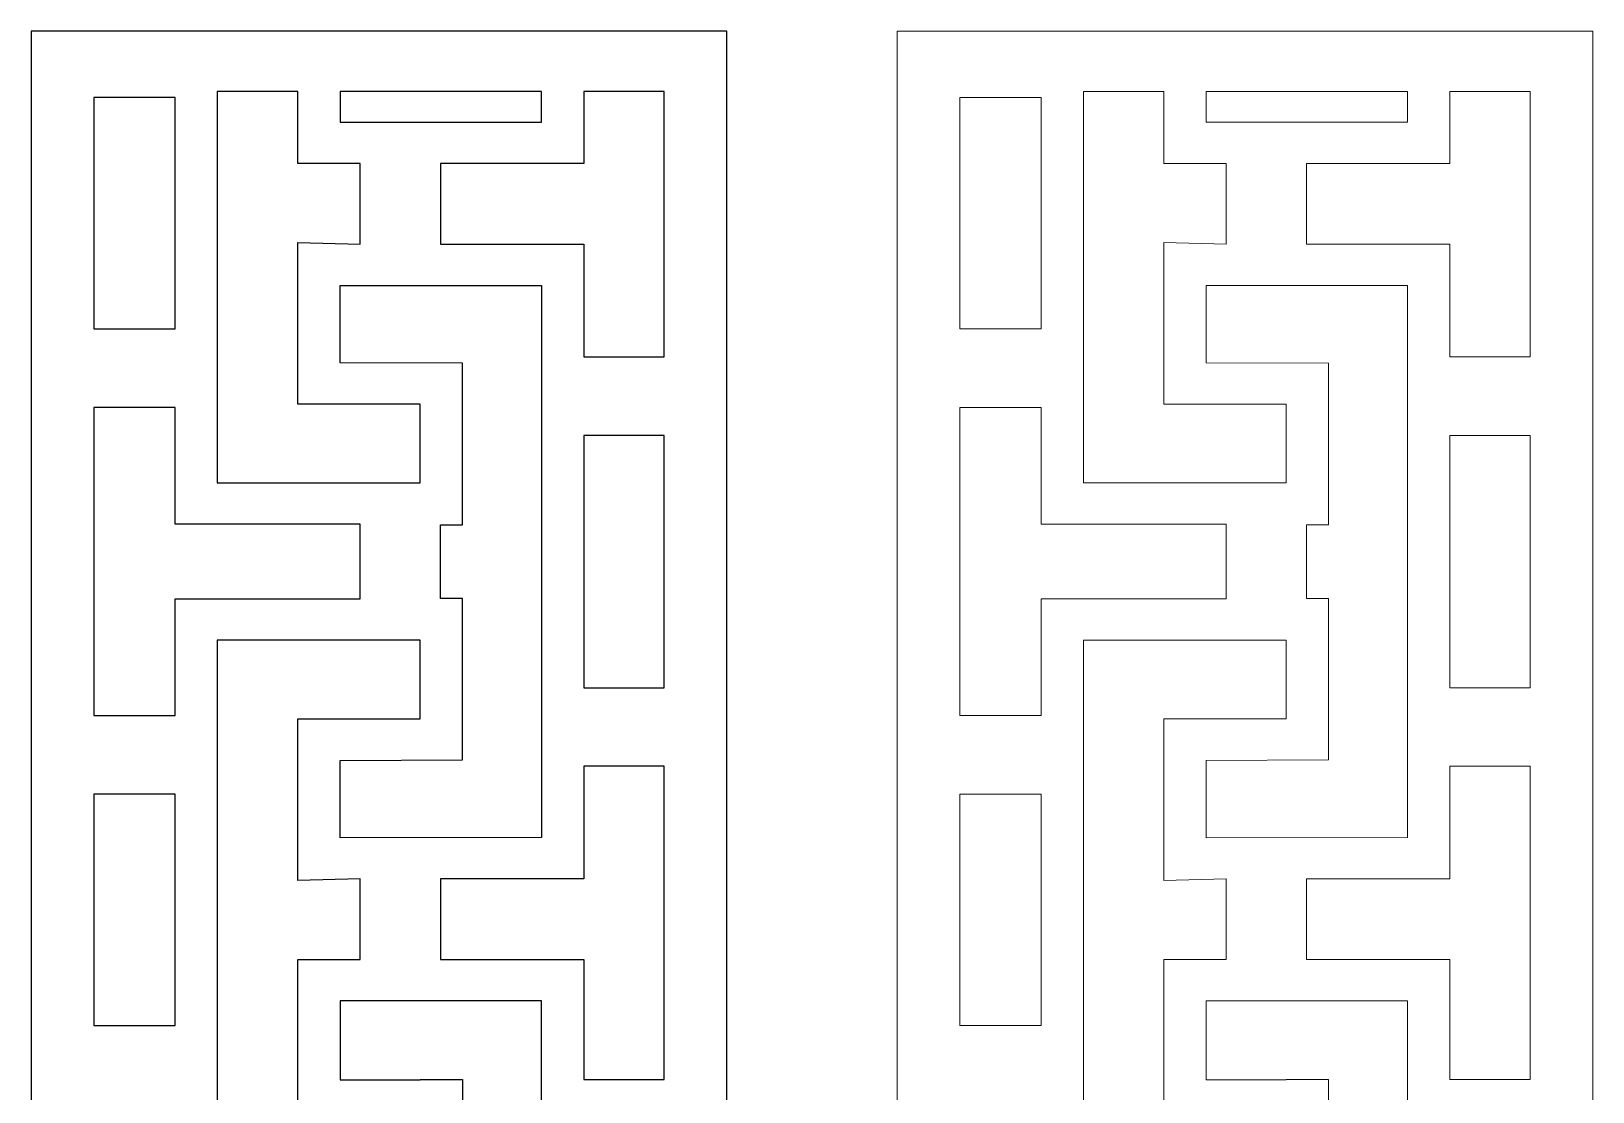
# Model space of a CAD drawing. Header units: centimetres. Extents: x -8.9 to 7.6, y -13 to 13.5.
# Drawn here: x -8.89 to 7.63, y 2.23 to 13.46 of the extents above; entities that cross this region are included whole.
import ezdxf

# ---------------------------------------------------------------- set-up
doc = ezdxf.new("R2010")
doc.units = ezdxf.units.CM
doc.header["$MEASUREMENT"] = 0
doc.layers.add('layer 1', color=7, linetype='Continuous')

msp = doc.modelspace()

# ---------------------------------------------------------------- linework, layer by layer
at = {"layer": 'layer 1', "color": 177}
for points, knots in [([(-8.89238, 13.45707), (-8.89238, 13.45707), (-1.53148, 13.45707), (-1.53148, 13.45707), (-1.53148, 13.45707), (-1.53148, 13.45707), (-1.53148, -13.00731), (-1.53148, -13.00731), (-1.53148, -13.00731), (-1.53148, -13.00731), (-8.89238, -13.00731), (-8.89238, -13.00731), (-8.89238, -13.00731), (-8.89238, -13.00731), (-8.89238, 13.45707), (-8.89238, 13.45707)], [0, 0, 0, 0, 0.2, 0.2, 0.2, 0.2, 0.4, 0.4, 0.4, 0.4, 0.6, 0.6, 0.6, 0.6, 1, 1, 1, 1]), ([(-8.22964, 10.3054), (-8.22964, 10.3054), (-8.22964, 12.75476), (-8.22964, 12.75476), (-8.22964, 12.75476), (-8.22964, 12.75476), (-7.37014, 12.75476), (-7.37014, 12.75476), (-7.37014, 12.75476), (-7.37014, 12.75476), (-7.37014, 10.3054), (-7.37014, 10.3054), (-7.37014, 10.3054), (-7.37014, 10.3054), (-8.22964, 10.3054), (-8.22964, 10.3054)], [0, 0, 0, 0, 0.2, 0.2, 0.2, 0.2, 0.4, 0.4, 0.4, 0.4, 0.6, 0.6, 0.6, 0.6, 1, 1, 1, 1]), ([(-6.92307, 12.82051), (-6.92307, 12.82051), (-6.07142, 12.82051), (-6.07142, 12.82051), (-6.07142, 12.82051), (-6.07142, 12.82051), (-6.07142, 12.05511), (-6.07142, 12.05511), (-6.07142, 12.05511), (-6.07142, 12.05511), (-5.41144, 12.05511), (-5.41144, 12.05511), (-5.41144, 12.05511), (-5.41144, 12.05511), (-5.41144, 11.20287), (-5.41144, 11.20287), (-5.41144, 11.20287), (-5.41144, 11.20287), (-6.07142, 11.22021), (-6.07142, 11.22021), (-6.07142, 11.22021), (-6.07142, 11.22021), (-6.07142, 9.50961), (-6.07142, 9.50961), (-6.07142, 9.50961), (-6.07142, 9.50961), (-4.77604, 9.50961), (-4.77604, 9.50961), (-4.77604, 9.50961), (-4.77604, 9.50961), (-4.77604, 8.6764), (-4.77604, 8.6764), (-4.77604, 8.6764), (-4.77604, 8.6764), (-6.92307, 8.67527), (-6.92307, 8.67527), (-6.92307, 8.67527), (-6.92307, 8.67527), (-6.92307, 12.82051), (-6.92307, 12.82051)], [0, 0, 0, 0, 0.09090909, 0.09090909, 0.09090909, 0.09090909, 0.18181818, 0.18181818, 0.18181818, 0.18181818, 0.27272727, 0.27272727, 0.27272727, 0.27272727, 0.36363636, 0.36363636, 0.36363636, 0.36363636, 0.45454545, 0.45454545, 0.45454545, 0.45454545, 0.54545455, 0.54545455, 0.54545455, 0.54545455, 0.63636364, 0.63636364, 0.63636364, 0.63636364, 0.72727273, 0.72727273, 0.72727273, 0.72727273, 0.81818182, 0.81818182, 0.81818182, 0.81818182, 1, 1, 1, 1]), ([(-5.62434, 12.82051), (-5.62434, 12.82051), (-3.49184, 12.82051), (-3.49184, 12.82051), (-3.49184, 12.82051), (-3.49184, 12.82051), (-3.49184, 12.49379), (-3.49184, 12.49379), (-3.49184, 12.49379), (-3.49184, 12.49379), (-5.62434, 12.4949), (-5.62434, 12.4949), (-5.62434, 12.4949), (-5.62434, 12.4949), (-5.62434, 12.82051), (-5.62434, 12.82051)], [0, 0, 0, 0, 0.2, 0.2, 0.2, 0.2, 0.4, 0.4, 0.4, 0.4, 0.6, 0.6, 0.6, 0.6, 1, 1, 1, 1]), ([(-3.04477, 12.82051), (-3.04477, 12.82051), (-2.19423, 12.82051), (-2.19423, 12.82051), (-2.19423, 12.82051), (-2.19423, 12.82051), (-2.19423, 10.01089), (-2.19423, 10.01089), (-2.19423, 10.01089), (-2.19423, 10.01089), (-3.04477, 10.01089), (-3.04477, 10.01089), (-3.04477, 10.01089), (-3.04477, 10.01089), (-3.04477, 11.20287), (-3.04477, 11.20287), (-3.04477, 11.20287), (-3.04477, 11.20287), (-4.56201, 11.20287), (-4.56201, 11.20287), (-4.56201, 11.20287), (-4.56201, 11.20287), (-4.56201, 12.05511), (-4.56201, 12.05511), (-4.56201, 12.05511), (-4.56201, 12.05511), (-3.04477, 12.05511), (-3.04477, 12.05511), (-3.04477, 12.05511), (-3.04477, 12.05511), (-3.04477, 12.82051), (-3.04477, 12.82051)], [0, 0, 0, 0, 0.11111111, 0.11111111, 0.11111111, 0.11111111, 0.22222222, 0.22222222, 0.22222222, 0.22222222, 0.33333333, 0.33333333, 0.33333333, 0.33333333, 0.44444444, 0.44444444, 0.44444444, 0.44444444, 0.55555556, 0.55555556, 0.55555556, 0.55555556, 0.66666667, 0.66666667, 0.66666667, 0.66666667, 0.77777778, 0.77777778, 0.77777778, 0.77777778, 1, 1, 1, 1]), ([(-4.56201, 7.84317), (-4.56201, 7.84317), (-4.56201, 7.45311), (-4.56201, 7.45311), (-4.56201, 7.45311), (-4.56201, 7.45311), (-4.32896, 7.45311), (-4.32896, 7.45311), (-4.32896, 7.45311), (-4.32896, 7.45311), (-4.32896, 5.74251), (-4.32896, 5.74251), (-4.32896, 5.74251), (-4.32896, 5.74251), (-5.62434, 5.7386), (-5.62434, 5.7386), (-5.62434, 5.7386), (-5.62434, 5.7386), (-5.62434, 4.91991), (-5.62434, 4.91991), (-5.62434, 4.91991), (-5.62434, 4.91991), (-3.49184, 4.92103), (-3.49184, 4.92103), (-3.49184, 4.92103), (-3.49184, 4.92103), (-3.49184, 7.84317), (-3.49184, 7.84317), (-3.49184, 7.84317), (-3.49184, 7.84317), (-3.49184, 10.76531), (-3.49184, 10.76531), (-3.49184, 10.76531), (-3.49184, 10.76531), (-5.62434, 10.76644), (-5.62434, 10.76644), (-5.62434, 10.76644), (-5.62434, 10.76644), (-5.62434, 9.94775), (-5.62434, 9.94775), (-5.62434, 9.94775), (-5.62434, 9.94775), (-4.32896, 9.94382), (-4.32896, 9.94382), (-4.32896, 9.94382), (-4.32896, 9.94382), (-4.32896, 8.23324), (-4.32896, 8.23324), (-4.32896, 8.23324), (-4.32896, 8.23324), (-4.56201, 8.23324), (-4.56201, 8.23324), (-4.56201, 8.23324), (-4.56201, 8.23324), (-4.56201, 7.84317), (-4.56201, 7.84317)], [0, 0, 0, 0, 0.06666667, 0.06666667, 0.06666667, 0.06666667, 0.13333333, 0.13333333, 0.13333333, 0.13333333, 0.2, 0.2, 0.2, 0.2, 0.26666667, 0.26666667, 0.26666667, 0.26666667, 0.33333333, 0.33333333, 0.33333333, 0.33333333, 0.4, 0.4, 0.4, 0.4, 0.46666667, 0.46666667, 0.46666667, 0.46666667, 0.53333333, 0.53333333, 0.53333333, 0.53333333, 0.6, 0.6, 0.6, 0.6, 0.66666667, 0.66666667, 0.66666667, 0.66666667, 0.73333333, 0.73333333, 0.73333333, 0.73333333, 0.8, 0.8, 0.8, 0.8, 0.86666667, 0.86666667, 0.86666667, 0.86666667, 1, 1, 1, 1]), ([(-8.22964, 6.2125), (-8.22964, 6.2125), (-8.22964, 9.47384), (-8.22964, 9.47384), (-8.22964, 9.47384), (-8.22964, 9.47384), (-7.37014, 9.47384), (-7.37014, 9.47384), (-7.37014, 9.47384), (-7.37014, 9.47384), (-7.37014, 8.23715), (-7.37014, 8.23715), (-7.37014, 8.23715), (-7.37014, 8.23715), (-5.41144, 8.23715), (-5.41144, 8.23715), (-5.41144, 8.23715), (-5.41144, 8.23715), (-5.41144, 7.84317), (-5.41144, 7.84317), (-5.41144, 7.84317), (-5.41144, 7.84317), (-5.41144, 7.4492), (-5.41144, 7.4492), (-5.41144, 7.4492), (-5.41144, 7.4492), (-7.37014, 7.4492), (-7.37014, 7.4492), (-7.37014, 7.4492), (-7.37014, 7.4492), (-7.37014, 6.2125), (-7.37014, 6.2125), (-7.37014, 6.2125), (-7.37014, 6.2125), (-8.22964, 6.2125), (-8.22964, 6.2125)], [0, 0, 0, 0, 0.1, 0.1, 0.1, 0.1, 0.2, 0.2, 0.2, 0.2, 0.3, 0.3, 0.3, 0.3, 0.4, 0.4, 0.4, 0.4, 0.5, 0.5, 0.5, 0.5, 0.6, 0.6, 0.6, 0.6, 0.7, 0.7, 0.7, 0.7, 0.8, 0.8, 0.8, 0.8, 1, 1, 1, 1]), ([(-2.19423, 9.17879), (-2.19423, 9.17879), (-2.19423, 7.84317), (-2.19423, 7.84317), (-2.19423, 7.84317), (-2.19423, 7.84317), (-2.19423, 6.50756), (-2.19423, 6.50756), (-2.19423, 6.50756), (-2.19423, 6.50756), (-3.04477, 6.50756), (-3.04477, 6.50756), (-3.04477, 6.50756), (-3.04477, 6.50756), (-3.04477, 7.84317), (-3.04477, 7.84317), (-3.04477, 7.84317), (-3.04477, 7.84317), (-3.04477, 9.17879), (-3.04477, 9.17879), (-3.04477, 9.17879), (-3.04477, 9.17879), (-2.19423, 9.17879), (-2.19423, 9.17879)], [0, 0, 0, 0, 0.14285714, 0.14285714, 0.14285714, 0.14285714, 0.28571429, 0.28571429, 0.28571429, 0.28571429, 0.42857143, 0.42857143, 0.42857143, 0.42857143, 0.57142857, 0.57142857, 0.57142857, 0.57142857, 0.71428571, 0.71428571, 0.71428571, 0.71428571, 1, 1, 1, 1]), ([(-5.41144, 4.48347), (-5.41144, 4.48347), (-5.41144, 3.63124), (-5.41144, 3.63124), (-5.41144, 3.63124), (-5.41144, 3.63124), (-6.07142, 3.63124), (-6.07142, 3.63124), (-6.07142, 3.63124), (-6.07142, 3.63124), (-6.07142, 2.35767), (-6.07142, 2.35767), (-6.07142, 2.35767), (-6.07142, 2.35767), (-6.07142, 1.92066), (-6.07142, 1.92066), (-6.07142, 1.92066), (-6.07142, 1.92066), (-6.07142, 1.92009), (-6.07142, 1.92009), (-6.07142, 1.92009), (-6.07142, 1.92009), (-4.77604, 1.92009), (-4.77604, 1.92009), (-4.77604, 1.92009), (-4.77604, 1.92009), (-4.77604, 1.08799), (-4.77604, 1.08799), (-4.77604, 1.08799), (-4.77604, 1.08799), (-6.92307, 1.0891), (-6.92307, 1.0891), (-6.92307, 1.0891), (-6.92307, 1.0891), (-6.92307, 7.01107), (-6.92307, 7.01107), (-6.92307, 7.01107), (-6.92307, 7.01107), (-4.77604, 7.00995), (-4.77604, 7.00995), (-4.77604, 7.00995), (-4.77604, 7.00995), (-4.77604, 6.17674), (-4.77604, 6.17674), (-4.77604, 6.17674), (-4.77604, 6.17674), (-6.07142, 6.17674), (-6.07142, 6.17674), (-6.07142, 6.17674), (-6.07142, 6.17674), (-6.07142, 4.46614), (-6.07142, 4.46614), (-6.07142, 4.46614), (-6.07142, 4.46614), (-5.41144, 4.48347), (-5.41144, 4.48347)], [0, 0, 0, 0, 0.06666667, 0.06666667, 0.06666667, 0.06666667, 0.13333333, 0.13333333, 0.13333333, 0.13333333, 0.2, 0.2, 0.2, 0.2, 0.26666667, 0.26666667, 0.26666667, 0.26666667, 0.33333333, 0.33333333, 0.33333333, 0.33333333, 0.4, 0.4, 0.4, 0.4, 0.46666667, 0.46666667, 0.46666667, 0.46666667, 0.53333333, 0.53333333, 0.53333333, 0.53333333, 0.6, 0.6, 0.6, 0.6, 0.66666667, 0.66666667, 0.66666667, 0.66666667, 0.73333333, 0.73333333, 0.73333333, 0.73333333, 0.8, 0.8, 0.8, 0.8, 0.86666667, 0.86666667, 0.86666667, 0.86666667, 1, 1, 1, 1]), ([(-2.19423, 5.67546), (-2.19423, 5.67546), (-2.19423, 2.36045), (-2.19423, 2.36045), (-2.19423, 2.36045), (-2.19423, 2.36045), (-3.04477, 2.36045), (-3.04477, 2.36045), (-3.04477, 2.36045), (-3.04477, 2.36045), (-3.04477, 3.63124), (-3.04477, 3.63124), (-3.04477, 3.63124), (-3.04477, 3.63124), (-4.56201, 3.63124), (-4.56201, 3.63124), (-4.56201, 3.63124), (-4.56201, 3.63124), (-4.56201, 4.48347), (-4.56201, 4.48347), (-4.56201, 4.48347), (-4.56201, 4.48347), (-3.04477, 4.48347), (-3.04477, 4.48347), (-3.04477, 4.48347), (-3.04477, 4.48347), (-3.04477, 5.67546), (-3.04477, 5.67546), (-3.04477, 5.67546), (-3.04477, 5.67546), (-2.19423, 5.67546), (-2.19423, 5.67546)], [0, 0, 0, 0, 0.11111111, 0.11111111, 0.11111111, 0.11111111, 0.22222222, 0.22222222, 0.22222222, 0.22222222, 0.33333333, 0.33333333, 0.33333333, 0.33333333, 0.44444444, 0.44444444, 0.44444444, 0.44444444, 0.55555556, 0.55555556, 0.55555556, 0.55555556, 0.66666667, 0.66666667, 0.66666667, 0.66666667, 0.77777778, 0.77777778, 0.77777778, 0.77777778, 1, 1, 1, 1]), ([(-8.22964, 2.93159), (-8.22964, 2.93159), (-8.22964, 5.38095), (-8.22964, 5.38095), (-8.22964, 5.38095), (-8.22964, 5.38095), (-7.37014, 5.38095), (-7.37014, 5.38095), (-7.37014, 5.38095), (-7.37014, 5.38095), (-7.37014, 2.93159), (-7.37014, 2.93159), (-7.37014, 2.93159), (-7.37014, 2.93159), (-8.22964, 2.93159), (-8.22964, 2.93159)], [0, 0, 0, 0, 0.2, 0.2, 0.2, 0.2, 0.4, 0.4, 0.4, 0.4, 0.6, 0.6, 0.6, 0.6, 1, 1, 1, 1]), ([(-3.49184, 0.22487), (-3.49184, 0.22487), (-3.49184, -2.74281), (-3.49184, -2.74281), (-3.49184, -2.74281), (-3.49184, -2.74281), (-5.62434, -2.7417), (-5.62434, -2.7417), (-5.62434, -2.7417), (-5.62434, -2.7417), (-5.62434, -1.90791), (-5.62434, -1.90791), (-5.62434, -1.90791), (-5.62434, -1.90791), (-4.77604, -1.90791), (-4.77604, -1.90791), (-4.77604, -1.90791), (-4.77604, -1.90791), (-4.77604, -1.91182), (-4.77604, -1.91182), (-4.77604, -1.91182), (-4.77604, -1.91182), (-4.32896, -1.91182), (-4.32896, -1.91182), (-4.32896, -1.91182), (-4.32896, -1.91182), (-4.32896, -0.20124), (-4.32896, -0.20124), (-4.32896, -0.20124), (-4.32896, -0.20124), (-4.56201, -0.20124), (-4.56201, -0.20124), (-4.56201, -0.20124), (-4.56201, -0.20124), (-4.56201, 0.22487), (-4.56201, 0.22487), (-4.56201, 0.22487), (-4.56201, 0.22487), (-4.56201, 0.65098), (-4.56201, 0.65098), (-4.56201, 0.65098), (-4.56201, 0.65098), (-4.32896, 0.65098), (-4.32896, 0.65098), (-4.32896, 0.65098), (-4.32896, 0.65098), (-4.32896, 2.36158), (-4.32896, 2.36158), (-4.32896, 2.36158), (-4.32896, 2.36158), (-4.77604, 2.36158), (-4.77604, 2.36158), (-4.77604, 2.36158), (-4.77604, 2.36158), (-4.77604, 2.35767), (-4.77604, 2.35767), (-4.77604, 2.35767), (-4.77604, 2.35767), (-5.62434, 2.35767), (-5.62434, 2.35767), (-5.62434, 2.35767), (-5.62434, 2.35767), (-5.62434, 3.19144), (-5.62434, 3.19144), (-5.62434, 3.19144), (-5.62434, 3.19144), (-3.49184, 3.19255), (-3.49184, 3.19255), (-3.49184, 3.19255), (-3.49184, 3.19255), (-3.49184, 0.22487), (-3.49184, 0.22487)], [0, 0, 0, 0, 0.05263158, 0.05263158, 0.05263158, 0.05263158, 0.10526316, 0.10526316, 0.10526316, 0.10526316, 0.15789474, 0.15789474, 0.15789474, 0.15789474, 0.21052632, 0.21052632, 0.21052632, 0.21052632, 0.26315789, 0.26315789, 0.26315789, 0.26315789, 0.31578947, 0.31578947, 0.31578947, 0.31578947, 0.36842105, 0.36842105, 0.36842105, 0.36842105, 0.42105263, 0.42105263, 0.42105263, 0.42105263, 0.47368421, 0.47368421, 0.47368421, 0.47368421, 0.52631579, 0.52631579, 0.52631579, 0.52631579, 0.57894737, 0.57894737, 0.57894737, 0.57894737, 0.63157895, 0.63157895, 0.63157895, 0.63157895, 0.68421053, 0.68421053, 0.68421053, 0.68421053, 0.73684211, 0.73684211, 0.73684211, 0.73684211, 0.78947368, 0.78947368, 0.78947368, 0.78947368, 0.84210526, 0.84210526, 0.84210526, 0.84210526, 0.89473684, 0.89473684, 0.89473684, 0.89473684, 1, 1, 1, 1])]:
    msp.add_open_spline(points, degree=3, knots=knots, dxfattribs=at)
at = {"layer": 'layer 1', "color": 242, "lineweight": 9}
for points, knots in [([(0.27403, 13.45707), (0.27403, 13.45707), (7.63493, 13.45707), (7.63493, 13.45707), (7.63493, 13.45707), (7.63493, 13.45707), (7.63493, -13.00731), (7.63493, -13.00731), (7.63493, -13.00731), (7.63493, -13.00731), (0.27403, -13.00731), (0.27403, -13.00731), (0.27403, -13.00731), (0.27403, -13.00731), (0.27403, 13.45707), (0.27403, 13.45707)], [0, 0, 0, 0, 0.2, 0.2, 0.2, 0.2, 0.4, 0.4, 0.4, 0.4, 0.6, 0.6, 0.6, 0.6, 1, 1, 1, 1]), ([(0.93677, 10.3054), (0.93677, 10.3054), (0.93677, 12.75476), (0.93677, 12.75476), (0.93677, 12.75476), (0.93677, 12.75476), (1.79627, 12.75476), (1.79627, 12.75476), (1.79627, 12.75476), (1.79627, 12.75476), (1.79627, 10.3054), (1.79627, 10.3054), (1.79627, 10.3054), (1.79627, 10.3054), (0.93677, 10.3054), (0.93677, 10.3054)], [0, 0, 0, 0, 0.2, 0.2, 0.2, 0.2, 0.4, 0.4, 0.4, 0.4, 0.6, 0.6, 0.6, 0.6, 1, 1, 1, 1]), ([(2.24334, 12.82051), (2.24334, 12.82051), (3.09499, 12.82051), (3.09499, 12.82051), (3.09499, 12.82051), (3.09499, 12.82051), (3.09499, 12.05511), (3.09499, 12.05511), (3.09499, 12.05511), (3.09499, 12.05511), (3.75497, 12.05511), (3.75497, 12.05511), (3.75497, 12.05511), (3.75497, 12.05511), (3.75497, 11.20287), (3.75497, 11.20287), (3.75497, 11.20287), (3.75497, 11.20287), (3.09499, 11.22021), (3.09499, 11.22021), (3.09499, 11.22021), (3.09499, 11.22021), (3.09499, 9.50961), (3.09499, 9.50961), (3.09499, 9.50961), (3.09499, 9.50961), (4.39037, 9.50961), (4.39037, 9.50961), (4.39037, 9.50961), (4.39037, 9.50961), (4.39037, 8.6764), (4.39037, 8.6764), (4.39037, 8.6764), (4.39037, 8.6764), (2.24334, 8.67527), (2.24334, 8.67527), (2.24334, 8.67527), (2.24334, 8.67527), (2.24334, 12.82051), (2.24334, 12.82051)], [0, 0, 0, 0, 0.09090909, 0.09090909, 0.09090909, 0.09090909, 0.18181818, 0.18181818, 0.18181818, 0.18181818, 0.27272727, 0.27272727, 0.27272727, 0.27272727, 0.36363636, 0.36363636, 0.36363636, 0.36363636, 0.45454545, 0.45454545, 0.45454545, 0.45454545, 0.54545455, 0.54545455, 0.54545455, 0.54545455, 0.63636364, 0.63636364, 0.63636364, 0.63636364, 0.72727273, 0.72727273, 0.72727273, 0.72727273, 0.81818182, 0.81818182, 0.81818182, 0.81818182, 1, 1, 1, 1]), ([(3.54207, 12.82051), (3.54207, 12.82051), (5.67457, 12.82051), (5.67457, 12.82051), (5.67457, 12.82051), (5.67457, 12.82051), (5.67457, 12.49379), (5.67457, 12.49379), (5.67457, 12.49379), (5.67457, 12.49379), (3.54207, 12.4949), (3.54207, 12.4949), (3.54207, 12.4949), (3.54207, 12.4949), (3.54207, 12.82051), (3.54207, 12.82051)], [0, 0, 0, 0, 0.2, 0.2, 0.2, 0.2, 0.4, 0.4, 0.4, 0.4, 0.6, 0.6, 0.6, 0.6, 1, 1, 1, 1]), ([(6.12164, 12.82051), (6.12164, 12.82051), (6.97218, 12.82051), (6.97218, 12.82051), (6.97218, 12.82051), (6.97218, 12.82051), (6.97218, 10.01089), (6.97218, 10.01089), (6.97218, 10.01089), (6.97218, 10.01089), (6.12164, 10.01089), (6.12164, 10.01089), (6.12164, 10.01089), (6.12164, 10.01089), (6.12164, 11.20287), (6.12164, 11.20287), (6.12164, 11.20287), (6.12164, 11.20287), (4.6044, 11.20287), (4.6044, 11.20287), (4.6044, 11.20287), (4.6044, 11.20287), (4.6044, 12.05511), (4.6044, 12.05511), (4.6044, 12.05511), (4.6044, 12.05511), (6.12164, 12.05511), (6.12164, 12.05511), (6.12164, 12.05511), (6.12164, 12.05511), (6.12164, 12.82051), (6.12164, 12.82051)], [0, 0, 0, 0, 0.11111111, 0.11111111, 0.11111111, 0.11111111, 0.22222222, 0.22222222, 0.22222222, 0.22222222, 0.33333333, 0.33333333, 0.33333333, 0.33333333, 0.44444444, 0.44444444, 0.44444444, 0.44444444, 0.55555556, 0.55555556, 0.55555556, 0.55555556, 0.66666667, 0.66666667, 0.66666667, 0.66666667, 0.77777778, 0.77777778, 0.77777778, 0.77777778, 1, 1, 1, 1]), ([(4.6044, 7.84317), (4.6044, 7.84317), (4.6044, 7.45311), (4.6044, 7.45311), (4.6044, 7.45311), (4.6044, 7.45311), (4.83745, 7.45311), (4.83745, 7.45311), (4.83745, 7.45311), (4.83745, 7.45311), (4.83745, 5.74251), (4.83745, 5.74251), (4.83745, 5.74251), (4.83745, 5.74251), (3.54207, 5.7386), (3.54207, 5.7386), (3.54207, 5.7386), (3.54207, 5.7386), (3.54207, 4.91991), (3.54207, 4.91991), (3.54207, 4.91991), (3.54207, 4.91991), (5.67457, 4.92103), (5.67457, 4.92103), (5.67457, 4.92103), (5.67457, 4.92103), (5.67457, 7.84317), (5.67457, 7.84317), (5.67457, 7.84317), (5.67457, 7.84317), (5.67457, 10.76531), (5.67457, 10.76531), (5.67457, 10.76531), (5.67457, 10.76531), (3.54207, 10.76644), (3.54207, 10.76644), (3.54207, 10.76644), (3.54207, 10.76644), (3.54207, 9.94775), (3.54207, 9.94775), (3.54207, 9.94775), (3.54207, 9.94775), (4.83745, 9.94382), (4.83745, 9.94382), (4.83745, 9.94382), (4.83745, 9.94382), (4.83745, 8.23324), (4.83745, 8.23324), (4.83745, 8.23324), (4.83745, 8.23324), (4.6044, 8.23324), (4.6044, 8.23324), (4.6044, 8.23324), (4.6044, 8.23324), (4.6044, 7.84317), (4.6044, 7.84317)], [0, 0, 0, 0, 0.06666667, 0.06666667, 0.06666667, 0.06666667, 0.13333333, 0.13333333, 0.13333333, 0.13333333, 0.2, 0.2, 0.2, 0.2, 0.26666667, 0.26666667, 0.26666667, 0.26666667, 0.33333333, 0.33333333, 0.33333333, 0.33333333, 0.4, 0.4, 0.4, 0.4, 0.46666667, 0.46666667, 0.46666667, 0.46666667, 0.53333333, 0.53333333, 0.53333333, 0.53333333, 0.6, 0.6, 0.6, 0.6, 0.66666667, 0.66666667, 0.66666667, 0.66666667, 0.73333333, 0.73333333, 0.73333333, 0.73333333, 0.8, 0.8, 0.8, 0.8, 0.86666667, 0.86666667, 0.86666667, 0.86666667, 1, 1, 1, 1]), ([(0.93677, 6.2125), (0.93677, 6.2125), (0.93677, 9.47384), (0.93677, 9.47384), (0.93677, 9.47384), (0.93677, 9.47384), (1.79627, 9.47384), (1.79627, 9.47384), (1.79627, 9.47384), (1.79627, 9.47384), (1.79627, 8.23715), (1.79627, 8.23715), (1.79627, 8.23715), (1.79627, 8.23715), (3.75497, 8.23715), (3.75497, 8.23715), (3.75497, 8.23715), (3.75497, 8.23715), (3.75497, 7.84317), (3.75497, 7.84317), (3.75497, 7.84317), (3.75497, 7.84317), (3.75497, 7.4492), (3.75497, 7.4492), (3.75497, 7.4492), (3.75497, 7.4492), (1.79627, 7.4492), (1.79627, 7.4492), (1.79627, 7.4492), (1.79627, 7.4492), (1.79627, 6.2125), (1.79627, 6.2125), (1.79627, 6.2125), (1.79627, 6.2125), (0.93677, 6.2125), (0.93677, 6.2125)], [0, 0, 0, 0, 0.1, 0.1, 0.1, 0.1, 0.2, 0.2, 0.2, 0.2, 0.3, 0.3, 0.3, 0.3, 0.4, 0.4, 0.4, 0.4, 0.5, 0.5, 0.5, 0.5, 0.6, 0.6, 0.6, 0.6, 0.7, 0.7, 0.7, 0.7, 0.8, 0.8, 0.8, 0.8, 1, 1, 1, 1]), ([(6.97218, 9.17879), (6.97218, 9.17879), (6.97218, 7.84317), (6.97218, 7.84317), (6.97218, 7.84317), (6.97218, 7.84317), (6.97218, 6.50756), (6.97218, 6.50756), (6.97218, 6.50756), (6.97218, 6.50756), (6.12164, 6.50756), (6.12164, 6.50756), (6.12164, 6.50756), (6.12164, 6.50756), (6.12164, 7.84317), (6.12164, 7.84317), (6.12164, 7.84317), (6.12164, 7.84317), (6.12164, 9.17879), (6.12164, 9.17879), (6.12164, 9.17879), (6.12164, 9.17879), (6.97218, 9.17879), (6.97218, 9.17879)], [0, 0, 0, 0, 0.14285714, 0.14285714, 0.14285714, 0.14285714, 0.28571429, 0.28571429, 0.28571429, 0.28571429, 0.42857143, 0.42857143, 0.42857143, 0.42857143, 0.57142857, 0.57142857, 0.57142857, 0.57142857, 0.71428571, 0.71428571, 0.71428571, 0.71428571, 1, 1, 1, 1]), ([(3.75497, 4.48347), (3.75497, 4.48347), (3.75497, 3.63124), (3.75497, 3.63124), (3.75497, 3.63124), (3.75497, 3.63124), (3.09499, 3.63124), (3.09499, 3.63124), (3.09499, 3.63124), (3.09499, 3.63124), (3.09499, 2.35767), (3.09499, 2.35767), (3.09499, 2.35767), (3.09499, 2.35767), (3.09499, 1.92066), (3.09499, 1.92066), (3.09499, 1.92066), (3.09499, 1.92066), (3.09499, 1.92009), (3.09499, 1.92009), (3.09499, 1.92009), (3.09499, 1.92009), (4.39037, 1.92009), (4.39037, 1.92009), (4.39037, 1.92009), (4.39037, 1.92009), (4.39037, 1.08799), (4.39037, 1.08799), (4.39037, 1.08799), (4.39037, 1.08799), (2.24334, 1.0891), (2.24334, 1.0891), (2.24334, 1.0891), (2.24334, 1.0891), (2.24334, 7.01107), (2.24334, 7.01107), (2.24334, 7.01107), (2.24334, 7.01107), (4.39037, 7.00995), (4.39037, 7.00995), (4.39037, 7.00995), (4.39037, 7.00995), (4.39037, 6.17674), (4.39037, 6.17674), (4.39037, 6.17674), (4.39037, 6.17674), (3.09499, 6.17674), (3.09499, 6.17674), (3.09499, 6.17674), (3.09499, 6.17674), (3.09499, 4.46614), (3.09499, 4.46614), (3.09499, 4.46614), (3.09499, 4.46614), (3.75497, 4.48347), (3.75497, 4.48347)], [0, 0, 0, 0, 0.06666667, 0.06666667, 0.06666667, 0.06666667, 0.13333333, 0.13333333, 0.13333333, 0.13333333, 0.2, 0.2, 0.2, 0.2, 0.26666667, 0.26666667, 0.26666667, 0.26666667, 0.33333333, 0.33333333, 0.33333333, 0.33333333, 0.4, 0.4, 0.4, 0.4, 0.46666667, 0.46666667, 0.46666667, 0.46666667, 0.53333333, 0.53333333, 0.53333333, 0.53333333, 0.6, 0.6, 0.6, 0.6, 0.66666667, 0.66666667, 0.66666667, 0.66666667, 0.73333333, 0.73333333, 0.73333333, 0.73333333, 0.8, 0.8, 0.8, 0.8, 0.86666667, 0.86666667, 0.86666667, 0.86666667, 1, 1, 1, 1]), ([(6.97218, 5.67546), (6.97218, 5.67546), (6.97218, 2.36045), (6.97218, 2.36045), (6.97218, 2.36045), (6.97218, 2.36045), (6.12164, 2.36045), (6.12164, 2.36045), (6.12164, 2.36045), (6.12164, 2.36045), (6.12164, 3.63124), (6.12164, 3.63124), (6.12164, 3.63124), (6.12164, 3.63124), (4.6044, 3.63124), (4.6044, 3.63124), (4.6044, 3.63124), (4.6044, 3.63124), (4.6044, 4.48347), (4.6044, 4.48347), (4.6044, 4.48347), (4.6044, 4.48347), (6.12164, 4.48347), (6.12164, 4.48347), (6.12164, 4.48347), (6.12164, 4.48347), (6.12164, 5.67546), (6.12164, 5.67546), (6.12164, 5.67546), (6.12164, 5.67546), (6.97218, 5.67546), (6.97218, 5.67546)], [0, 0, 0, 0, 0.11111111, 0.11111111, 0.11111111, 0.11111111, 0.22222222, 0.22222222, 0.22222222, 0.22222222, 0.33333333, 0.33333333, 0.33333333, 0.33333333, 0.44444444, 0.44444444, 0.44444444, 0.44444444, 0.55555556, 0.55555556, 0.55555556, 0.55555556, 0.66666667, 0.66666667, 0.66666667, 0.66666667, 0.77777778, 0.77777778, 0.77777778, 0.77777778, 1, 1, 1, 1]), ([(0.93677, 2.93159), (0.93677, 2.93159), (0.93677, 5.38095), (0.93677, 5.38095), (0.93677, 5.38095), (0.93677, 5.38095), (1.79627, 5.38095), (1.79627, 5.38095), (1.79627, 5.38095), (1.79627, 5.38095), (1.79627, 2.93159), (1.79627, 2.93159), (1.79627, 2.93159), (1.79627, 2.93159), (0.93677, 2.93159), (0.93677, 2.93159)], [0, 0, 0, 0, 0.2, 0.2, 0.2, 0.2, 0.4, 0.4, 0.4, 0.4, 0.6, 0.6, 0.6, 0.6, 1, 1, 1, 1]), ([(5.67457, 0.22487), (5.67457, 0.22487), (5.67457, -2.74281), (5.67457, -2.74281), (5.67457, -2.74281), (5.67457, -2.74281), (3.54207, -2.7417), (3.54207, -2.7417), (3.54207, -2.7417), (3.54207, -2.7417), (3.54207, -1.90791), (3.54207, -1.90791), (3.54207, -1.90791), (3.54207, -1.90791), (4.39037, -1.90791), (4.39037, -1.90791), (4.39037, -1.90791), (4.39037, -1.90791), (4.39037, -1.91182), (4.39037, -1.91182), (4.39037, -1.91182), (4.39037, -1.91182), (4.83745, -1.91182), (4.83745, -1.91182), (4.83745, -1.91182), (4.83745, -1.91182), (4.83745, -0.20124), (4.83745, -0.20124), (4.83745, -0.20124), (4.83745, -0.20124), (4.6044, -0.20124), (4.6044, -0.20124), (4.6044, -0.20124), (4.6044, -0.20124), (4.6044, 0.22487), (4.6044, 0.22487), (4.6044, 0.22487), (4.6044, 0.22487), (4.6044, 0.65098), (4.6044, 0.65098), (4.6044, 0.65098), (4.6044, 0.65098), (4.83745, 0.65098), (4.83745, 0.65098), (4.83745, 0.65098), (4.83745, 0.65098), (4.83745, 2.36158), (4.83745, 2.36158), (4.83745, 2.36158), (4.83745, 2.36158), (4.39037, 2.36158), (4.39037, 2.36158), (4.39037, 2.36158), (4.39037, 2.36158), (4.39037, 2.35767), (4.39037, 2.35767), (4.39037, 2.35767), (4.39037, 2.35767), (3.54207, 2.35767), (3.54207, 2.35767), (3.54207, 2.35767), (3.54207, 2.35767), (3.54207, 3.19144), (3.54207, 3.19144), (3.54207, 3.19144), (3.54207, 3.19144), (5.67457, 3.19255), (5.67457, 3.19255), (5.67457, 3.19255), (5.67457, 3.19255), (5.67457, 0.22487), (5.67457, 0.22487)], [0, 0, 0, 0, 0.05263158, 0.05263158, 0.05263158, 0.05263158, 0.10526316, 0.10526316, 0.10526316, 0.10526316, 0.15789474, 0.15789474, 0.15789474, 0.15789474, 0.21052632, 0.21052632, 0.21052632, 0.21052632, 0.26315789, 0.26315789, 0.26315789, 0.26315789, 0.31578947, 0.31578947, 0.31578947, 0.31578947, 0.36842105, 0.36842105, 0.36842105, 0.36842105, 0.42105263, 0.42105263, 0.42105263, 0.42105263, 0.47368421, 0.47368421, 0.47368421, 0.47368421, 0.52631579, 0.52631579, 0.52631579, 0.52631579, 0.57894737, 0.57894737, 0.57894737, 0.57894737, 0.63157895, 0.63157895, 0.63157895, 0.63157895, 0.68421053, 0.68421053, 0.68421053, 0.68421053, 0.73684211, 0.73684211, 0.73684211, 0.73684211, 0.78947368, 0.78947368, 0.78947368, 0.78947368, 0.84210526, 0.84210526, 0.84210526, 0.84210526, 0.89473684, 0.89473684, 0.89473684, 0.89473684, 1, 1, 1, 1])]:
    msp.add_open_spline(points, degree=3, knots=knots, dxfattribs=at)

doc.saveas('drawing.dxf')
